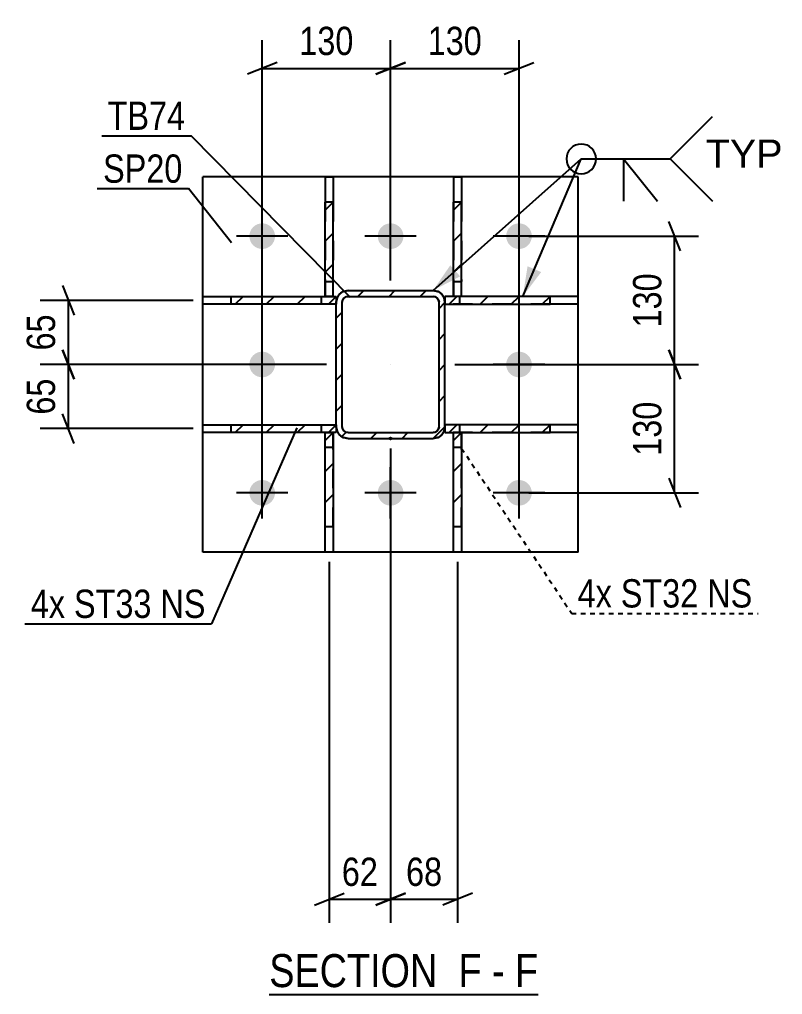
# Model space of a CAD drawing. Header units: millimetres. Extents: x 0 to 1775, y 0 to 560.
# Drawn here: x 1324.6 to 1401.9, y 24 to 122.8 of the extents above; entities that cross this region are included whole.
import ezdxf

# ---------------------------------------------------------------- set-up
doc = ezdxf.new("R2010")
doc.units = ezdxf.units.MM
for name, pattern in [('DXK_LINE_DOT2', [3.9198, 1.9599, -1.9599]), ('DXK_LINE_DOT3', [5.9187, 2.979, -0.9799, 0.9799, -0.9799]), ('DXK_LINE_DOT4', [0.9408, 0.4704, -0.4704])]:
    doc.linetypes.add(name, pattern=pattern)
doc.styles.add('Arial', font='ARIAL.TTF', dxfattribs={"height": 0.2})
doc.styles.add('Arial Narrow', font='ARIALN.TTF', dxfattribs={"height": 0.2})

# ---------------------------------------------------------------- blocks, each defined once
blk = doc.blocks.new('Unknown-814185345-17 - 2167')
at = {"color": 6, "linetype": 'Continuous'}
blk.add_line((1349.899, 23.998), (1377.114, 23.998), dxfattribs=at)
at = {"color": 0, "linetype": 'Continuous'}
for points in [[(1368.007, 24.748), (1368.007, 28.248), (1349.899, 28.248), (1349.899, 24.748)], [(1371.398, 24.748), (1371.398, 28.248), (1369.057, 28.248), (1369.057, 24.748)], [(1373.723, 24.748), (1373.723, 28.248), (1372.448, 28.248), (1372.448, 24.748)], [(1377.114, 24.748), (1377.114, 28.248), (1374.773, 28.248), (1374.773, 24.748)]]:
    blk.add_wipeout(points, dxfattribs=at)
at = {"color": 7, "linetype": 'Continuous', "style": 'Arial Narrow'}
for s, height, p in [('SECTION ', 3.3405, (1349.899, 24.748)), ('F', 3.34, (1369.057, 24.748)), ('F', 3.34, (1374.773, 24.748)), ('-', 3.34, (1372.448, 24.748))]:
    blk.add_text(s, height=height, dxfattribs=at).set_placement(p)
blk = doc.blocks.new('Part-814185345-2273 - 2167')
at = {"linetype": 'Continuous'}
h = blk.add_hatch(dxfattribs=at)
h.set_pattern_fill('', scale=0.7, style=0, pattern_type=0)
h.set_pattern_definition([(45, (1356.6815, 94.7192), (-1.57154, 1.57154), [])])
h.paths.add_polyline_path([(1356.682, 93.919), (1356.682, 94.719), (1346.034, 94.719), (1346.034, 93.919)])
at = {"color": 2, "linetype": 'Continuous'}
for p, q in [((1343.182, 93.92), (1343.182, 94.72)), ((1343.182, 94.72), (1346.034, 94.719)), ((1346.034, 93.919), (1343.182, 93.92)), ((1346.034, 94.719), (1356.682, 94.719)), ((1346.034, 93.919), (1346.034, 94.719)), ((1356.682, 93.919), (1346.034, 93.919)), ((1356.682, 94.719), (1356.682, 93.919))]:
    blk.add_line(p, q, dxfattribs=at)
at = {"color": 7, "linetype": 'DXK_LINE_DOT2'}
for p, q in [((1346.034, 94.719), (1356.682, 94.719)), ((1356.682, 93.919), (1346.034, 93.919)), ((1355.182, 93.919), (1355.182, 94.719)), ((1356.682, 94.719), (1356.682, 93.919))]:
    blk.add_line(p, q, dxfattribs=at)
blk = doc.blocks.new('Part-814185345-2206 - 2167')
at = {"linetype": 'Continuous'}
h = blk.add_hatch(dxfattribs=at)
h.set_pattern_fill('', scale=0.7, style=0, pattern_type=0)
h.set_pattern_definition([(45, (1356.3662, 104.2657), (-1.57154, 1.57154), [])])
h.paths.add_polyline_path([(1356.366, 94.73), (1356.366, 104.266), (1355.566, 104.266), (1355.566, 94.73)])
at = {"color": 2, "linetype": 'Continuous'}
for p, q in [((1355.566, 106.82), (1355.566, 104.266)), ((1355.566, 106.82), (1356.366, 106.819)), ((1356.366, 106.819), (1356.366, 104.266)), ((1355.566, 94.73), (1355.566, 104.266)), ((1356.366, 104.266), (1355.566, 104.266)), ((1356.366, 94.73), (1356.366, 104.266)), ((1355.566, 94.73), (1356.366, 94.73))]:
    blk.add_line(p, q, dxfattribs=at)
at = {"color": 7, "linetype": 'DXK_LINE_DOT2'}
for p, q in [((1355.566, 104.266), (1355.566, 94.73)), ((1356.366, 104.266), (1356.366, 96.23)), ((1355.566, 96.23), (1356.366, 96.23)), ((1356.366, 94.73), (1356.366, 96.23)), ((1355.566, 94.73), (1356.366, 94.73))]:
    blk.add_line(p, q, dxfattribs=at)
blk = doc.blocks.new('Part-814185345-2190 - 2167')
at = {"linetype": 'Continuous'}
h = blk.add_hatch(dxfattribs=at)
h.set_pattern_fill('', scale=0.7, style=0, pattern_type=0)
h.set_pattern_definition([(45, (1356.3667, 80.9294), (-1.57154, 1.57154), [])])
h.paths.add_polyline_path([(1356.366, 71.378), (1356.367, 80.929), (1355.567, 80.929), (1355.566, 71.378)])
at = {"color": 2, "linetype": 'Continuous'}
for p, q in [((1355.566, 71.378), (1355.567, 80.929)), ((1355.567, 80.929), (1356.367, 80.929)), ((1356.367, 80.929), (1356.366, 71.378)), ((1355.566, 68.82), (1355.566, 71.378)), ((1356.366, 71.378), (1355.566, 71.378)), ((1356.366, 71.378), (1356.366, 68.819)), ((1356.366, 68.819), (1355.566, 68.82))]:
    blk.add_line(p, q, dxfattribs=at)
at = {"color": 7, "linetype": 'DXK_LINE_DOT2'}
for p, q in [((1355.567, 79.429), (1355.567, 80.929)), ((1355.567, 80.929), (1356.367, 80.929)), ((1356.366, 71.378), (1356.367, 80.929)), ((1355.566, 71.378), (1355.567, 79.429)), ((1355.567, 79.429), (1356.367, 79.429))]:
    blk.add_line(p, q, dxfattribs=at)
blk = doc.blocks.new('Part-814185345-2205 - 2167')
at = {"linetype": 'Continuous'}
h = blk.add_hatch(dxfattribs=at)
h.set_pattern_fill('', scale=0.7, style=0, pattern_type=0)
h.set_pattern_definition([(45, (1369.3656, 104.2656), (-1.57154, 1.57154), [])])
h.paths.add_polyline_path([(1369.365, 94.73), (1369.366, 104.266), (1368.566, 104.266), (1368.565, 94.73)])
at = {"color": 2, "linetype": 'Continuous'}
for p, q in [((1368.566, 106.82), (1368.566, 104.266)), ((1368.566, 106.82), (1369.366, 106.819)), ((1369.366, 106.819), (1369.366, 104.266)), ((1368.565, 94.73), (1368.566, 104.266)), ((1369.366, 104.266), (1368.566, 104.266)), ((1369.365, 94.73), (1369.366, 104.266)), ((1368.565, 94.73), (1369.365, 94.73))]:
    blk.add_line(p, q, dxfattribs=at)
at = {"color": 7, "linetype": 'DXK_LINE_DOT2'}
for p, q in [((1368.566, 104.266), (1368.565, 94.73)), ((1369.366, 104.266), (1369.365, 96.23)), ((1368.565, 96.23), (1369.365, 96.23)), ((1369.365, 94.73), (1369.365, 96.23)), ((1368.565, 94.73), (1369.365, 94.73))]:
    blk.add_line(p, q, dxfattribs=at)
blk = doc.blocks.new('Part-814185345-2219 - 2167')
at = {"linetype": 'Continuous'}
h = blk.add_hatch(dxfattribs=at)
h.set_pattern_fill('', scale=0.7, style=0, pattern_type=0)
h.set_pattern_definition([(45, (1367.6816, 81.5205), (-1.57154, 1.57154), [])])
h.paths.add_polyline_path([(1367.59, 81.061), (1367.682, 81.521), (1367.682, 94.121), (1367.59, 94.58), (1367.33, 94.969), (1366.941, 95.229), (1366.482, 95.321), (1357.882, 95.321), (1357.422, 95.229), (1357.033, 94.969), (1356.773, 94.58), (1356.682, 94.121), (1356.682, 81.521), (1356.773, 81.061), (1357.033, 80.672), (1357.422, 80.412), (1357.882, 80.321), (1366.482, 80.321), (1366.941, 80.412), (1367.33, 80.672)])
h.paths.add_polyline_path([(1366.711, 80.966), (1366.482, 80.921), (1357.882, 80.921), (1357.652, 80.966), (1357.457, 81.096), (1357.327, 81.291), (1357.282, 81.521), (1357.282, 94.121), (1357.327, 94.35), (1357.457, 94.545), (1357.652, 94.675), (1357.882, 94.721), (1366.482, 94.721), (1366.711, 94.675), (1366.906, 94.545), (1367.036, 94.35), (1367.082, 94.121), (1367.082, 81.521), (1367.036, 81.291), (1366.906, 81.096)])
blk.add_hatch(color=30, dxfattribs=at).paths.add_polyline_path([(1362.182, 80.221, -1), (1362.182, 80.421, -1)])
at = {"color": 7, "linetype": 'DXK_LINE_DOT2'}
for p, q in [((1357.422, 95.229), (1357.882, 95.321)), ((1357.882, 95.321), (1366.482, 95.321)), ((1366.482, 95.321), (1366.941, 95.229)), ((1356.682, 94.121), (1356.773, 94.58)), ((1356.682, 81.521), (1356.682, 94.121)), ((1357.327, 94.35), (1357.282, 94.121)), ((1357.282, 81.521), (1357.282, 94.121)), ((1357.457, 94.545), (1357.327, 94.35)), ((1357.652, 94.675), (1357.457, 94.545)), ((1357.882, 94.721), (1357.652, 94.675)), ((1357.882, 94.721), (1366.482, 94.721)), ((1366.711, 94.675), (1366.482, 94.721)), ((1366.906, 94.545), (1366.711, 94.675)), ((1367.036, 94.35), (1366.906, 94.545)), ((1367.082, 94.121), (1367.036, 94.35)), ((1367.082, 81.521), (1367.082, 94.121)), ((1367.59, 94.58), (1367.682, 94.121)), ((1367.682, 81.521), (1367.682, 94.121)), ((1356.773, 81.061), (1356.682, 81.521)), ((1357.282, 81.521), (1357.327, 81.291)), ((1357.327, 81.291), (1357.457, 81.096)), ((1357.457, 81.096), (1357.652, 80.966)), ((1366.711, 80.966), (1366.906, 81.096)), ((1366.906, 81.096), (1367.036, 81.291)), ((1367.036, 81.291), (1367.082, 81.521)), ((1367.682, 81.521), (1367.59, 81.061)), ((1357.882, 80.321), (1357.422, 80.412)), ((1357.652, 80.966), (1357.882, 80.921)), ((1357.882, 80.921), (1366.482, 80.921)), ((1357.882, 80.321), (1366.482, 80.321)), ((1366.482, 80.921), (1366.711, 80.966)), ((1366.941, 80.412), (1366.482, 80.321))]:
    blk.add_line(p, q, dxfattribs=at)
at = {"color": 2, "linetype": 'Continuous'}
for p, q in [((1357.882, 95.321), (1357.422, 95.229)), ((1357.882, 95.321), (1366.482, 95.321)), ((1366.941, 95.229), (1366.482, 95.321)), ((1356.773, 94.58), (1356.682, 94.121)), ((1356.682, 81.521), (1356.682, 94.121)), ((1357.282, 94.121), (1357.327, 94.35)), ((1357.282, 81.521), (1357.282, 94.121)), ((1357.327, 94.35), (1357.457, 94.545)), ((1357.457, 94.545), (1357.652, 94.675)), ((1357.652, 94.675), (1357.882, 94.721)), ((1357.882, 94.721), (1366.482, 94.721)), ((1366.482, 94.721), (1366.711, 94.675)), ((1366.711, 94.675), (1366.906, 94.545)), ((1366.906, 94.545), (1367.036, 94.35)), ((1367.036, 94.35), (1367.082, 94.121)), ((1367.082, 81.521), (1367.082, 94.121)), ((1367.682, 94.121), (1367.59, 94.58)), ((1367.682, 81.521), (1367.682, 94.121)), ((1356.682, 81.521), (1356.773, 81.061)), ((1357.327, 81.291), (1357.282, 81.521)), ((1357.457, 81.096), (1357.327, 81.291)), ((1357.652, 80.966), (1357.457, 81.096)), ((1366.906, 81.096), (1366.711, 80.966)), ((1367.036, 81.291), (1366.906, 81.096)), ((1367.082, 81.521), (1367.036, 81.291)), ((1367.59, 81.061), (1367.682, 81.521)), ((1357.422, 80.412), (1357.882, 80.321)), ((1357.882, 80.921), (1357.652, 80.966)), ((1357.882, 80.921), (1366.482, 80.921)), ((1357.882, 80.321), (1366.482, 80.321)), ((1366.711, 80.966), (1366.482, 80.921)), ((1366.482, 80.321), (1366.941, 80.412))]:
    blk.add_line(p, q, dxfattribs=at)
at = {"color": 7, "linetype": 'DXK_LINE_DOT3'}
blk.add_line((1362.182, 87.821), (1362.182, 87.821), dxfattribs=at)
at = {"color": 30, "linetype": 'DXK_LINE_DOT3'}
blk.add_line((1362.182, 80.321), (1362.182, 80.321), dxfattribs=at)
at = {"color": 30, "linetype": 'Continuous'}
blk.add_circle((1362.182, 80.321), 0.1, dxfattribs=at)
at = {"color": 7, "linetype": 'DXK_LINE_DOT2'}
for centre, start, end in [((1357.882, 94.121), 112.49997, 157.49997), ((1366.482, 94.121), 22.49997, 67.49997), ((1357.882, 81.521), 202.49997, 247.49997), ((1366.482, 81.521), 292.49997, 337.49997)]:
    blk.add_arc(centre, 1.2, start, end, dxfattribs=at)
at = {"color": 2, "linetype": 'Continuous'}
for centre, start, end in [((1357.882, 94.121), 112.49997, 157.49997), ((1366.482, 94.121), 22.49997, 67.49997), ((1357.882, 81.521), 202.49997, 247.49997), ((1366.482, 81.521), 292.49997, 337.49997)]:
    blk.add_arc(centre, 1.2, start, end, dxfattribs=at)
blk = doc.blocks.new('Part-814185345-2272 - 2167')
at = {"linetype": 'Continuous'}
h = blk.add_hatch(dxfattribs=at)
h.set_pattern_fill('', scale=0.7, style=0, pattern_type=0)
h.set_pattern_definition([(45, (1369.366, 80.9294), (-1.57154, 1.57154), [])])
h.paths.add_polyline_path([(1369.366, 71.378), (1369.366, 80.929), (1368.566, 80.929), (1368.566, 71.378)])
at = {"color": 7, "linetype": 'DXK_LINE_DOT2'}
for p, q in [((1368.566, 79.429), (1368.566, 80.929)), ((1368.566, 80.929), (1369.366, 80.929)), ((1369.366, 71.378), (1369.366, 80.929)), ((1368.566, 79.429), (1369.366, 79.429)), ((1368.566, 71.378), (1368.566, 79.429))]:
    blk.add_line(p, q, dxfattribs=at)
at = {"color": 2, "linetype": 'Continuous'}
for p, q in [((1368.566, 71.378), (1368.566, 80.929)), ((1368.566, 80.929), (1369.366, 80.929)), ((1369.366, 80.929), (1369.366, 71.378)), ((1368.566, 68.82), (1368.566, 71.378)), ((1369.366, 71.378), (1368.566, 71.378)), ((1369.366, 71.378), (1369.366, 68.819)), ((1369.366, 68.819), (1368.566, 68.82))]:
    blk.add_line(p, q, dxfattribs=at)
blk = doc.blocks.new('Part-814185345-2274 - 2167')
at = {"linetype": 'Continuous'}
h = blk.add_hatch(dxfattribs=at)
h.set_pattern_fill('', scale=0.7, style=0, pattern_type=0)
h.set_pattern_definition([(45, (1356.6815, 81.7192), (-1.57154, 1.57154), [])])
h.paths.add_polyline_path([(1356.682, 80.919), (1356.682, 81.719), (1346.034, 81.719), (1346.034, 80.919)])
at = {"color": 2, "linetype": 'Continuous'}
for p, q in [((1343.182, 80.92), (1343.182, 81.72)), ((1343.182, 81.72), (1346.034, 81.719)), ((1346.034, 81.719), (1356.682, 81.719)), ((1346.034, 80.919), (1346.034, 81.719)), ((1356.682, 81.719), (1356.682, 80.919)), ((1346.034, 80.919), (1343.182, 80.92)), ((1356.682, 80.919), (1346.034, 80.919))]:
    blk.add_line(p, q, dxfattribs=at)
at = {"color": 7, "linetype": 'DXK_LINE_DOT2'}
for p, q in [((1346.034, 81.719), (1356.682, 81.719)), ((1355.181, 80.919), (1355.182, 81.719)), ((1356.682, 81.719), (1356.682, 80.919)), ((1356.682, 80.919), (1346.034, 80.919))]:
    blk.add_line(p, q, dxfattribs=at)
blk = doc.blocks.new('Part-814185345-2289 - 2167')
at = {"linetype": 'Continuous'}
h = blk.add_hatch(dxfattribs=at)
h.set_pattern_fill('', scale=0.7, style=0, pattern_type=0)
h.set_pattern_definition([(45, (1378.3296, 94.7195), (-1.57154, 1.57154), [])])
h.paths.add_polyline_path([(1378.33, 93.919), (1378.33, 94.719), (1367.682, 94.719), (1367.682, 93.919)])
at = {"color": 7, "linetype": 'DXK_LINE_DOT2'}
for p, q in [((1378.33, 94.719), (1367.682, 94.719)), ((1367.682, 94.719), (1367.682, 93.919)), ((1378.33, 93.919), (1367.682, 93.919)), ((1369.182, 93.919), (1369.182, 94.719))]:
    blk.add_line(p, q, dxfattribs=at)
at = {"color": 2, "linetype": 'Continuous'}
for p, q in [((1378.33, 94.719), (1367.682, 94.719)), ((1367.682, 94.719), (1367.682, 93.919)), ((1367.682, 93.919), (1378.33, 93.919)), ((1381.182, 94.719), (1378.33, 94.719)), ((1378.33, 93.919), (1378.33, 94.719)), ((1381.182, 93.919), (1378.33, 93.919)), ((1381.182, 93.919), (1381.182, 94.719))]:
    blk.add_line(p, q, dxfattribs=at)
blk = doc.blocks.new('Part-814185345-2294 - 2167')
at = {"linetype": 'Continuous'}
h = blk.add_hatch(dxfattribs=at)
h.set_pattern_fill('', scale=0.7, style=0, pattern_type=0)
h.set_pattern_definition([(45, (1378.3296, 81.7195), (-1.57154, 1.57154), [])])
h.paths.add_polyline_path([(1378.33, 80.919), (1378.33, 81.719), (1367.682, 81.719), (1367.682, 80.919)])
at = {"color": 7, "linetype": 'DXK_LINE_DOT2'}
for p, q in [((1378.33, 81.719), (1367.682, 81.719)), ((1367.682, 81.719), (1367.682, 80.919)), ((1369.182, 80.919), (1369.182, 81.719)), ((1378.33, 80.919), (1367.682, 80.919))]:
    blk.add_line(p, q, dxfattribs=at)
at = {"color": 2, "linetype": 'Continuous'}
for p, q in [((1378.33, 81.719), (1367.682, 81.719)), ((1367.682, 81.719), (1367.682, 80.919)), ((1381.182, 81.719), (1378.33, 81.719)), ((1378.33, 80.919), (1378.33, 81.719)), ((1381.182, 80.919), (1381.182, 81.719)), ((1367.682, 80.919), (1378.33, 80.919)), ((1381.182, 80.919), (1378.33, 80.919))]:
    blk.add_line(p, q, dxfattribs=at)
blk = doc.blocks.new('Part-814185345-2300 - 2167')
at = {"color": 2, "linetype": 'Continuous'}
for p, q in [((1343.182, 68.821), (1343.182, 106.821)), ((1381.182, 106.821), (1343.182, 106.821)), ((1381.182, 68.821), (1381.182, 106.821)), ((1381.182, 68.821), (1343.182, 68.821))]:
    blk.add_line(p, q, dxfattribs=at)
blk = doc.blocks.new('Bolt-814185345-2333 - 2167')
at = {"linetype": 'Continuous'}
for points in [[(1347.882, 100.821, -1), (1350.482, 100.821, -1)], [(1360.882, 100.821, -1), (1363.482, 100.821, -1)], [(1373.882, 100.821, -1), (1376.482, 100.821, -1)], [(1347.882, 87.821, -1), (1350.482, 87.821, -1)], [(1373.882, 87.821, -1), (1376.482, 87.821, -1)], [(1347.882, 74.821, -1), (1350.482, 74.821, -1)], [(1360.882, 74.821, -1), (1363.482, 74.821, -1)], [(1373.882, 74.821, -1), (1376.482, 74.821, -1)]]:
    blk.add_hatch(color=1, dxfattribs=at).paths.add_polyline_path(points)
at = {"color": 1, "linetype": 'Continuous'}
for p, q in [((1349.182, 98.221), (1349.182, 103.421)), ((1362.182, 98.221), (1362.182, 103.421)), ((1375.182, 98.221), (1375.182, 103.421)), ((1351.782, 100.821), (1346.582, 100.821)), ((1364.782, 100.821), (1359.582, 100.821)), ((1377.782, 100.821), (1372.582, 100.821)), ((1349.182, 85.221), (1349.182, 90.421)), ((1375.182, 85.221), (1375.182, 90.421)), ((1351.782, 87.821), (1346.582, 87.821)), ((1377.782, 87.821), (1372.582, 87.821)), ((1349.182, 72.221), (1349.182, 77.421)), ((1362.182, 72.221), (1362.182, 77.421)), ((1375.182, 72.221), (1375.182, 77.421)), ((1351.782, 74.821), (1346.582, 74.821)), ((1364.782, 74.821), (1359.582, 74.821)), ((1377.782, 74.821), (1372.582, 74.821))]:
    blk.add_line(p, q, dxfattribs=at)
blk = doc.blocks.new('StraightDimension-814185345-2394 - 2167')
at = {"color": 7, "linetype": 'Continuous'}
for p, q in [((1391.539, 99.321), (1390.339, 102.321)), ((1376.182, 100.821), (1393.339, 100.821)), ((1390.939, 87.821), (1390.939, 100.821)), ((1390.339, 89.321), (1391.539, 86.321)), ((1368.682, 87.821), (1393.339, 87.821))]:
    blk.add_line(p, q, dxfattribs=at)
at = {"color": 0}
blk.add_wipeout([(1390.189, 97.663), (1385.989, 97.663), (1385.989, 90.978), (1390.189, 90.978)], dxfattribs=at)
at = {"color": 3, "style": 'Arial Narrow'}
blk.add_text('130', height=2.8633, rotation=90.00021, dxfattribs=at).set_placement((1389.589, 91.578))
blk = doc.blocks.new('StraightDimension-814185345-2405 - 2167')
at = {"color": 7, "linetype": 'Continuous'}
for p, q in [((1362.182, 79.321), (1362.182, 31.248)), ((1368.966, 67.819), (1368.966, 31.248)), ((1360.682, 33.048), (1363.682, 34.248)), ((1362.182, 33.648), (1368.966, 33.648)), ((1370.466, 34.248), (1367.466, 33.048))]:
    blk.add_line(p, q, dxfattribs=at)
at = {"color": 0}
blk.add_wipeout([(1368.002, 34.398), (1368.002, 38.598), (1363.145, 38.598), (1363.145, 34.398)], dxfattribs=at)
at = {"color": 3, "style": 'Arial Narrow'}
blk.add_text('68', height=2.8633, dxfattribs=at).set_placement((1363.745, 34.998))
blk = doc.blocks.new('StraightDimension-814185345-2369 - 2167')
at = {"color": 7, "linetype": 'Continuous'}
for p, q in [((1328.96, 89.321), (1330.16, 86.321)), ((1355.682, 87.821), (1326.71, 87.821)), ((1329.56, 81.32), (1329.56, 87.821)), ((1330.16, 79.82), (1328.96, 82.82)), ((1342.182, 81.32), (1326.71, 81.32))]:
    blk.add_line(p, q, dxfattribs=at)
at = {"color": 0}
blk.add_wipeout([(1328.81, 86.998), (1324.61, 86.998), (1324.61, 82.142), (1328.81, 82.142)], dxfattribs=at)
at = {"color": 3, "style": 'Arial Narrow'}
blk.add_text('65', height=2.8633, rotation=90.00021, dxfattribs=at).set_placement((1328.21, 82.742))
blk = doc.blocks.new('StraightDimension-814185345-2377 - 2167')
at = {"color": 7, "linetype": 'Continuous'}
for p, q in [((1328.96, 95.82), (1330.16, 92.82)), ((1342.182, 94.32), (1326.71, 94.32)), ((1329.56, 87.821), (1329.56, 94.32)), ((1330.16, 86.321), (1328.96, 89.321)), ((1355.682, 87.821), (1326.71, 87.821))]:
    blk.add_line(p, q, dxfattribs=at)
at = {"color": 0}
blk.add_wipeout([(1328.81, 93.498), (1324.61, 93.498), (1324.61, 88.642), (1328.81, 88.642)], dxfattribs=at)
at = {"color": 3, "style": 'Arial Narrow'}
blk.add_text('65', height=2.8633, rotation=90.00021, dxfattribs=at).set_placement((1328.21, 89.242))
blk = doc.blocks.new('StraightDimension-814185345-2384 - 2167')
at = {"color": 7, "linetype": 'Continuous'}
for p, q in [((1391.539, 86.321), (1390.339, 89.321)), ((1368.682, 87.821), (1393.339, 87.821)), ((1390.939, 74.82), (1390.939, 87.821)), ((1390.339, 76.32), (1391.539, 73.32)), ((1376.182, 74.82), (1393.339, 74.82))]:
    blk.add_line(p, q, dxfattribs=at)
at = {"color": 0}
blk.add_wipeout([(1390.189, 84.663), (1385.989, 84.663), (1385.989, 77.978), (1390.189, 77.978)], dxfattribs=at)
at = {"color": 3, "style": 'Arial Narrow'}
blk.add_text('130', height=2.8633, rotation=90.00021, dxfattribs=at).set_placement((1389.589, 78.578))
blk = doc.blocks.new('StraightDimension-814185345-2414 - 2167')
at = {"color": 7, "linetype": 'Continuous'}
for p, q in [((1362.182, 79.321), (1362.182, 31.248)), ((1355.966, 67.819), (1355.966, 31.248)), ((1354.466, 33.048), (1357.466, 34.248)), ((1355.966, 33.648), (1362.182, 33.648)), ((1363.682, 34.248), (1360.682, 33.048))]:
    blk.add_line(p, q, dxfattribs=at)
at = {"color": 0}
blk.add_wipeout([(1361.502, 34.398), (1361.502, 38.598), (1356.646, 38.598), (1356.646, 34.398)], dxfattribs=at)
at = {"color": 3, "style": 'Arial Narrow'}
blk.add_text('62', height=2.8633, dxfattribs=at).set_placement((1357.246, 34.998))
blk = doc.blocks.new('StraightDimension-814185345-2425 - 2167')
at = {"color": 7, "linetype": 'Continuous'}
for p, q in [((1349.182, 75.821), (1349.182, 120.671)), ((1362.182, 96.321), (1362.182, 120.671)), ((1350.682, 118.421), (1347.682, 117.221)), ((1349.182, 117.821), (1362.182, 117.821)), ((1360.682, 117.221), (1363.682, 118.421))]:
    blk.add_line(p, q, dxfattribs=at)
at = {"color": 0}
blk.add_wipeout([(1359.024, 118.571), (1359.024, 122.771), (1352.339, 122.771), (1352.339, 118.571)], dxfattribs=at)
at = {"color": 3, "style": 'Arial Narrow'}
blk.add_text('130', height=2.8633, dxfattribs=at).set_placement((1352.939, 119.171))
blk = doc.blocks.new('StraightDimension-814185345-2434 - 2167')
at = {"color": 7, "linetype": 'Continuous'}
for p, q in [((1362.182, 96.321), (1362.182, 120.671)), ((1375.182, 75.82), (1375.182, 120.671)), ((1363.682, 118.421), (1360.682, 117.221)), ((1362.182, 117.821), (1375.182, 117.821)), ((1373.682, 117.221), (1376.682, 118.421))]:
    blk.add_line(p, q, dxfattribs=at)
at = {"color": 0}
blk.add_wipeout([(1372.024, 118.571), (1372.024, 122.771), (1365.339, 122.771), (1365.339, 118.571)], dxfattribs=at)
at = {"color": 3, "style": 'Arial Narrow'}
blk.add_text('130', height=2.8633, dxfattribs=at).set_placement((1365.939, 119.171))
blk = doc.blocks.new('Mark-814185345-2215 - 2167')
at = {"color": 30, "linetype": 'Continuous'}
for p in [(1332.933, 110.99), (1358.132, 94.614)]:
    blk.add_line(p, (1341.988, 110.99), dxfattribs=at)
at = {"color": 0}
blk.add_wipeout([(1341.388, 111.59), (1341.388, 114.59), (1333.533, 114.59), (1333.533, 111.59)], dxfattribs=at)
blk.add_wipeout([(1341.388, 111.59), (1341.388, 114.59), (1333.533, 114.59), (1333.533, 111.59)], dxfattribs=at)
at = {"color": 3, "style": 'Arial Narrow'}
blk.add_text('TB74', height=2.8633, dxfattribs=at).set_placement((1333.533, 111.59))
blk = doc.blocks.new('MarkSet-814185345-2493 - 2167')
at = {"color": 30, "linetype": 'Continuous'}
for p in [(1352.696, 81.398), (1325.154, 61.547)]:
    blk.add_line(p, (1344.045, 61.547), dxfattribs=at)
at = {"color": 0}
for points in [[(1329.226, 62.147), (1329.226, 65.147), (1325.754, 65.147), (1325.754, 62.147)], [(1337.98, 62.147), (1337.98, 65.147), (1330.126, 65.147), (1330.126, 62.147)], [(1343.445, 62.147), (1343.445, 65.147), (1338.88, 65.147), (1338.88, 62.147)]]:
    blk.add_wipeout(points, dxfattribs=at)
for points in [[(1329.226, 62.147), (1329.226, 65.147), (1325.754, 65.147), (1325.754, 62.147)], [(1337.98, 62.147), (1337.98, 65.147), (1330.126, 65.147), (1330.126, 62.147)], [(1343.445, 62.147), (1343.445, 65.147), (1338.88, 65.147), (1338.88, 62.147)]]:
    blk.add_wipeout(points, dxfattribs=at)
at = {"color": 3, "style": 'Arial Narrow'}
for s, p in [('4x', (1325.754, 62.147)), ('ST33', (1330.126, 62.147)), ('NS', (1338.88, 62.147))]:
    blk.add_text(s, height=2.8633, dxfattribs=at).set_placement(p)
blk = doc.blocks.new('Mark-814185345-2296 - 2167')
at = {"color": 30, "linetype": 'Continuous'}
for p in [(1332.473, 105.634), (1346.06, 100.16)]:
    blk.add_line(p, (1341.712, 105.634), dxfattribs=at)
at = {"color": 0}
blk.add_wipeout([(1341.112, 106.234), (1341.112, 109.234), (1333.073, 109.234), (1333.073, 106.234)], dxfattribs=at)
blk.add_wipeout([(1341.112, 106.234), (1341.112, 109.234), (1333.073, 109.234), (1333.073, 106.234)], dxfattribs=at)
at = {"color": 3, "style": 'Arial Narrow'}
blk.add_text('SP20', height=2.8633, dxfattribs=at).set_placement((1333.073, 106.234))
blk = doc.blocks.new('WeldMark-814185345-2443 - 2167')
at = {"linetype": 'Continuous'}
for points in [[(1369.222, 96.752), (1366.482, 95.321), (1368.226, 97.874)], [(1377.429, 97.187), (1375.566, 94.719), (1376.049, 97.774)]]:
    blk.add_hatch(color=30, dxfattribs=at).paths.add_polyline_path(points)
at = {"color": 30, "linetype": 'Continuous'}
for p, q in [((1366.482, 95.321), (1381.484, 108.648)), ((1375.566, 94.719), (1381.484, 108.648)), ((1381.484, 108.648), (1390.484, 108.648))]:
    blk.add_line(p, q, dxfattribs=at)
at = {"color": 3, "linetype": 'Continuous'}
for q in [(1389.198, 104.362), (1385.769, 104.362)]:
    blk.add_line((1385.769, 108.648), q, dxfattribs=at)
for start, end in [(90, 270), (270, 90)]:
    blk.add_arc((1381.484, 108.648), 1.5, start, end, dxfattribs=at)
at = {"color": 0, "linetype": 'Continuous'}
blk.add_wipeout([(1401.859, 107.748), (1401.859, 110.748), (1394.084, 110.748), (1394.084, 107.748)], dxfattribs=at)
blk.add_wipeout([(1401.859, 107.748), (1401.859, 110.748), (1394.084, 110.748), (1394.084, 107.748)], dxfattribs=at)
at = {"color": 3, "linetype": 'Continuous'}
for q in [(1394.769, 112.934), (1394.769, 104.362)]:
    blk.add_line((1390.484, 108.648), q, dxfattribs=at)
at = {"color": 3, "linetype": 'Continuous', "style": 'Arial'}
blk.add_text('TYP', height=2.8652, dxfattribs=at).set_placement((1394.084, 107.748))
blk = doc.blocks.new('MarkSet-814185345-2523 - 2167')
at = {"color": 30, "linetype": 'DXK_LINE_DOT4'}
for p, q in [((1369.366, 79.325), (1380.516, 62.604)), ((1380.516, 62.604), (1399.407, 62.604))]:
    blk.add_line(p, q, dxfattribs=at)
at = {"color": 0}
for points in [[(1384.588, 63.204), (1384.588, 66.204), (1381.116, 66.204), (1381.116, 63.204)], [(1393.342, 63.204), (1393.342, 66.204), (1385.488, 66.204), (1385.488, 63.204)], [(1398.807, 63.204), (1398.807, 66.204), (1394.242, 66.204), (1394.242, 63.204)]]:
    blk.add_wipeout(points, dxfattribs=at)
for points in [[(1384.588, 63.204), (1384.588, 66.204), (1381.116, 66.204), (1381.116, 63.204)], [(1393.342, 63.204), (1393.342, 66.204), (1385.488, 66.204), (1385.488, 63.204)], [(1398.807, 63.204), (1398.807, 66.204), (1394.242, 66.204), (1394.242, 63.204)]]:
    blk.add_wipeout(points, dxfattribs=at)
at = {"color": 3, "style": 'Arial Narrow'}
for s, p in [('4x', (1381.116, 63.204)), ('ST32', (1385.488, 63.204)), ('NS', (1394.242, 63.204))]:
    blk.add_text(s, height=2.8633, dxfattribs=at).set_placement(p)

msp = doc.modelspace()

# ---------------------------------------------------------------- block references
for name in ['Part-814185345-2300 - 2167', 'Part-814185345-2206 - 2167', 'Part-814185345-2205 - 2167', 'Bolt-814185345-2333 - 2167', 'Part-814185345-2219 - 2167', 'Part-814185345-2273 - 2167', 'Part-814185345-2289 - 2167', 'Part-814185345-2274 - 2167', 'Part-814185345-2294 - 2167', 'Part-814185345-2190 - 2167', 'Part-814185345-2272 - 2167', 'Unknown-814185345-17 - 2167']:
    msp.add_blockref(name, (0, 0))

# ---------------------------------------------------------------- next in the draw order: block references
for name in ['StraightDimension-814185345-2394 - 2167', 'StraightDimension-814185345-2369 - 2167', 'StraightDimension-814185345-2405 - 2167']:
    msp.add_blockref(name, (0, 0))

# ---------------------------------------------------------------- next in the draw order: block references
for name in ['StraightDimension-814185345-2377 - 2167', 'StraightDimension-814185345-2384 - 2167', 'StraightDimension-814185345-2414 - 2167']:
    msp.add_blockref(name, (0, 0))

# ---------------------------------------------------------------- next in the draw order: block references
msp.add_blockref('StraightDimension-814185345-2425 - 2167', (0, 0))

# ---------------------------------------------------------------- next in the draw order: block references
for name in ['StraightDimension-814185345-2434 - 2167', 'Mark-814185345-2215 - 2167', 'MarkSet-814185345-2493 - 2167']:
    msp.add_blockref(name, (0, 0))

# ---------------------------------------------------------------- next in the draw order: block references
for name in ['WeldMark-814185345-2443 - 2167', 'Mark-814185345-2296 - 2167', 'MarkSet-814185345-2523 - 2167']:
    msp.add_blockref(name, (0, 0))

doc.saveas('drawing.dxf')
